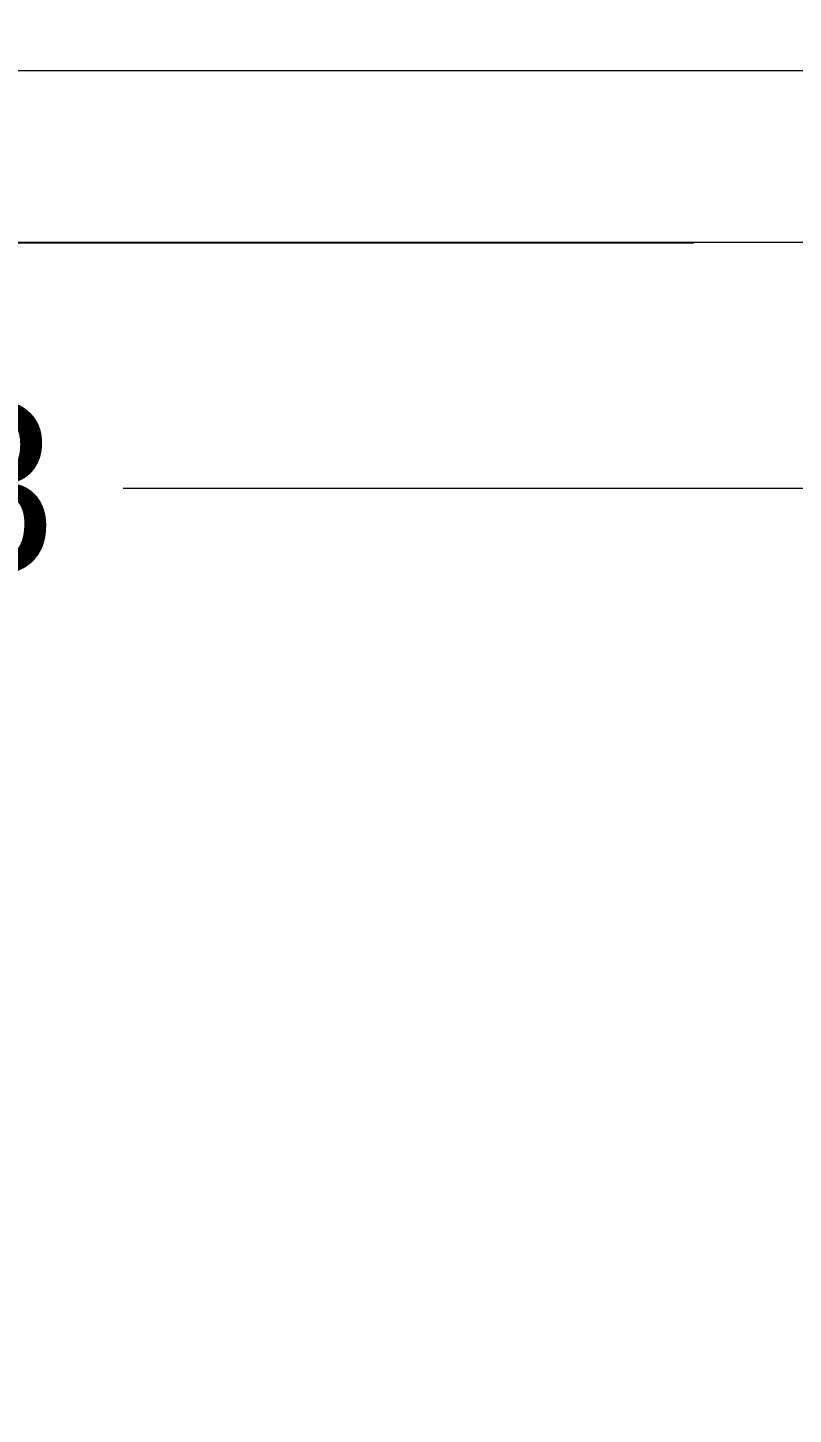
# Model space of a CAD drawing. Header units: metres. Extents: x -355 to 973, y -73 to 238.
# Drawn here: x 705.709 to 706.599, y 229.46 to 231.072 of the extents above; entities that cross this region are included whole.
import ezdxf

# ---------------------------------------------------------------- set-up
doc = ezdxf.new("R2010")
doc.units = ezdxf.units.M
doc.header["$LTSCALE"] = 3
doc.header["$MEASUREMENT"] = 0
doc.linetypes.add('1', pattern=[30, 6, 6, 6, 6, 6])
doc.layers.add('01B', color=10, linetype='Continuous')
doc.layers.add('05', color=21, linetype='Continuous', lineweight=5)
doc.styles.get("Standard").update_dxf_attribs({"font": 'arial.ttf'})
doc.dimstyles.new('ahmad', dxfattribs={"dimtxt": 0.2, "dimasz": 0.1375, "dimexe": 0, "dimexo": 0.0625, "dimgap": 0.09, "dimtad": 0, "dimzin": 0, "dimdsep": 46, "dimtxsty": 'Standard', "dimblk": 'OBLIQUE', "dimcen": 0.09, "dimclrd": 245, "dimclrt": 61, "dimadec": 0, "dimazin": 0, "dimtfac": 1, "dimtofl": 0, "dimtmove": 0, "dimatfit": 3, "dimldrblk": 'OBLIQUE', "dimfxl": 0, "dimfxlon": 1, "dimtolj": 1, "dimtzin": 0, "dimlwd": 13, "dimarcsym": 0})

# ---------------------------------------------------------------- blocks, each defined once
blk = doc.blocks.new('_Oblique')
at = {"color": 0, "linetype": 'ByBlock', "lineweight": -2}
blk.add_line((-0.5, -0.5), (0.5, 0.5), dxfattribs=at)
blk = doc.blocks.new('*D409')
at = {"color": 245, "lineweight": 13, "transparency": 16777216}
for p, q in [((701.5323, 230.5364), (705.1214, 230.5364)), ((709.4089, 230.5364), (705.8197, 230.5364))]:
    blk.add_line(p, q, dxfattribs=at)
at = {"layer": 'Defpoints', "color": 0, "transparency": 16777216}
for p in [(701.5323, 230.8225), (709.4089, 230.8225), (701.5323, 230.5364)]:
    blk.add_point(p, dxfattribs=at)
at = {"color": 245, "lineweight": 13, "transparency": 16777216, "xscale": 0.1375, "yscale": 0.1375, "zscale": 0.1375, "rotation": 180}
blk.add_blockref('_Oblique', (701.5323, 230.5364), dxfattribs=at)
at = {"color": 245, "lineweight": 13, "transparency": 16777216, "xscale": 0.1375, "yscale": 0.1375, "zscale": 0.1375}
blk.add_blockref('_Oblique', (709.4089, 230.5364), dxfattribs=at)
at = {"color": 61, "transparency": 16777216, "insert": (705.4706, 230.5364), "char_height": 0.2, "attachment_point": 5}
blk.add_mtext('\\A1;7.88', dxfattribs=at)
blk = doc.blocks.new('*D410')
at = {"color": 245, "lineweight": 13, "transparency": 16777216}
for p, q in [((701.1323, 232.1277), (707.1526, 232.1277)), ((714.0094, 232.1277), (707.9891, 232.1277))]:
    blk.add_line(p, q, dxfattribs=at)
at = {"layer": 'Defpoints', "color": 0, "transparency": 16777216}
for p in [(714.0094, 232.1277), (701.1323, 231.0225), (714.0094, 231.0225)]:
    blk.add_point(p, dxfattribs=at)
at = {"color": 245, "lineweight": 13, "transparency": 16777216, "xscale": 0.1375, "yscale": 0.1375, "zscale": 0.1375, "rotation": 180}
blk.add_blockref('_Oblique', (701.1323, 232.1277), dxfattribs=at)
at = {"color": 245, "lineweight": 13, "transparency": 16777216, "xscale": 0.1375, "yscale": 0.1375, "zscale": 0.1375}
blk.add_blockref('_Oblique', (714.0094, 232.1277), dxfattribs=at)
at = {"color": 61, "transparency": 16777216, "insert": (707.5709, 232.1277), "char_height": 0.2, "attachment_point": 5}
blk.add_mtext('\\A1;12.88', dxfattribs=at)
blk = doc.blocks.new('*D423')
at = {"color": 245, "lineweight": 13, "transparency": 16777216}
for p, q in [((701.7538, 230.6225), (701.7538, 224.5901)), ((701.7538, 217.7225), (701.7538, 223.7548))]:
    blk.add_line(p, q, dxfattribs=at)
at = {"layer": 'Defpoints', "color": 0, "transparency": 16777216}
for p in [(701.3323, 230.6225), (701.7538, 230.6225), (706.9635, 217.7225)]:
    blk.add_point(p, dxfattribs=at)
at = {"color": 245, "lineweight": 13, "transparency": 16777216, "xscale": 0.1375, "yscale": 0.1375, "zscale": 0.1375}
for p, rotation in [((701.7538, 230.6225), 90), ((701.7538, 217.7225), 270)]:
    blk.add_blockref('_Oblique', p, dxfattribs=dict(at, rotation=rotation))
at = {"color": 61, "transparency": 16777216, "insert": (701.7538, 224.1725), "char_height": 0.2, "attachment_point": 5, "rotation": 90}
blk.add_mtext('\\A1;12.90', dxfattribs=at)

msp = doc.modelspace()

# ---------------------------------------------------------------- linework, layer by layer
at = {"layer": '01B', "color": 0, "linetype": '1'}
msp.add_line((705.2832, 230.8225), (706.4832, 230.8225), dxfattribs=at)
at = {"layer": '05', "color": 0, "linetype": '1'}
for points in [[(714.0093, 206.1455), (714.0093, 231.0225), (701.1323, 231.0225), (701.1323, 206.1455)], [(713.8093, 206.3455), (713.8093, 230.8225), (701.3323, 230.8225), (701.3323, 206.3455)]]:
    msp.add_lwpolyline(points, close=True, dxfattribs=at)

# ---------------------------------------------------------------- dimensions: what is measured, and where the dimension line sits
for base, p1, p2, picture, middle in [((714.0094, 232.1277), (701.1323, 231.0225), (714.0094, 231.0225), '*D410', (707.5709, 232.1277)), ((701.5323, 230.5364), (709.4089, 230.8225), (701.5323, 230.8225), '*D409', (705.4706, 230.5364))]:
    dim = msp.add_linear_dim(base=base, p1=p1, p2=p2, dimstyle='ahmad')
    dim.commit()
    dim.dimension.update_dxf_attribs({"geometry": picture, "text_midpoint": middle})
dim = msp.add_linear_dim(base=(701.7538, 230.6225), p1=(706.9635, 217.7225), p2=(701.3323, 230.6225), angle=90, dimstyle='ahmad')
dim.commit()
dim.dimension.update_dxf_attribs({"geometry": '*D423', "text_midpoint": (701.7538, 224.1725)})

doc.saveas('drawing.dxf')
